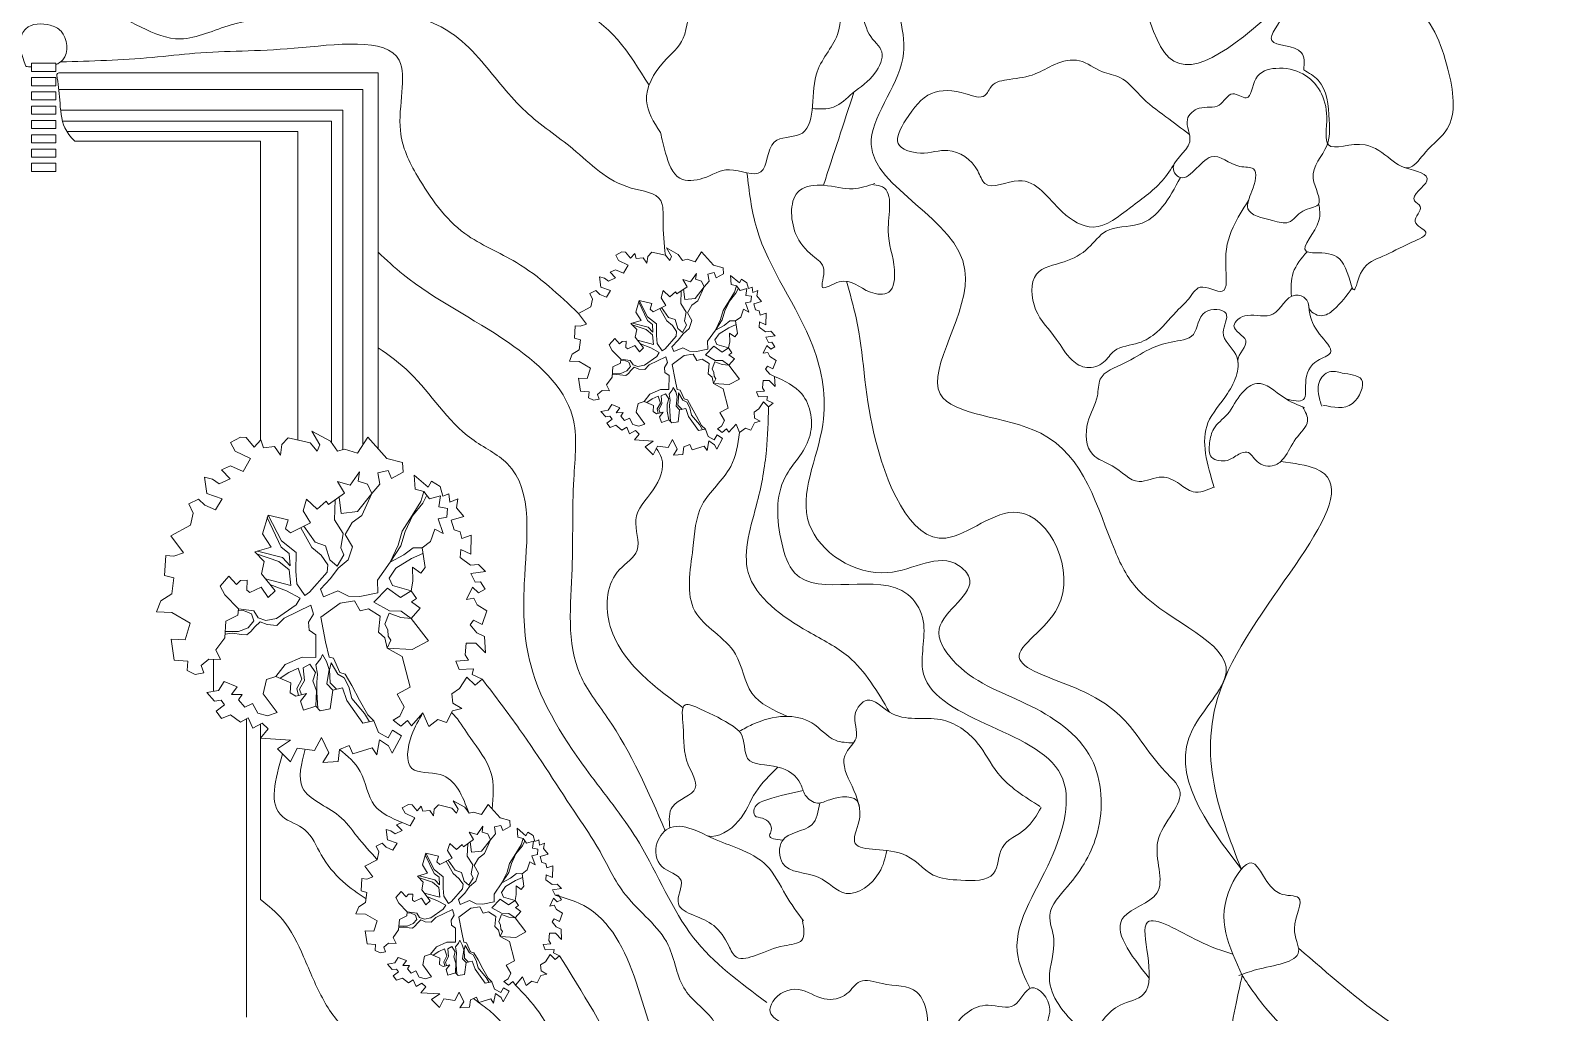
# Model space of a CAD drawing. Header units: millimetres. Extents: x 0 to 105900, y -40 to 70523.
# Drawn here: x 68538 to 105900, y 14013 to 38116 of the extents above; entities that cross this region are included whole.
import ezdxf

# ---------------------------------------------------------------- set-up
doc = ezdxf.new("R2010")
doc.units = ezdxf.units.MM
doc.layers.add('ceco.net 442 Smith House site plan', color=9, linetype='Continuous', lineweight=15)

msp = doc.modelspace()

# ---------------------------------------------------------------- linework, layer by layer
at = {"layer": 'ceco.net 442 Smith House site plan', "ltscale": 30}
for p, q in [((68562, 37310), (69162, 37310)), ((68562, 37110), (68562, 37310)), ((68562, 37110), (69162, 37110)), ((69162, 37110), (69162, 37310)), ((68562, 36960), (69162, 36960)), ((68562, 36760), (68562, 36960)), ((68562, 36760), (69162, 36760)), ((69162, 36760), (69162, 36960)), ((68562, 36609), (69162, 36609)), ((68562, 36409), (68562, 36609)), ((68562, 36409), (69162, 36409)), ((68562, 36258), (69162, 36258)), ((68562, 36058), (68562, 36258)), ((69162, 36409), (69162, 36609)), ((69162, 36058), (69162, 36258)), ((68562, 36058), (69162, 36058)), ((68562, 35907), (69162, 35907)), ((68562, 35707), (68562, 35907)), ((69162, 35707), (69162, 35907)), ((75920, 35889), (69325, 35889)), ((68562, 35707), (69162, 35707)), ((68562, 35557), (69162, 35557)), ((68562, 35357), (68562, 35557)), ((69162, 35357), (69162, 35557)), ((75098, 35639), (69430, 35639)), ((68562, 35357), (69162, 35357)), ((68562, 35206), (69162, 35206)), ((68562, 35006), (68562, 35206)), ((69162, 35006), (69162, 35206)), ((74181, 35396), (69647, 35396)), ((68562, 35006), (69162, 35006)), ((68562, 34855), (69162, 34855)), ((68562, 34655), (68562, 34855)), ((69162, 34655), (69162, 34855)), ((68562, 34655), (69162, 34655))]:
    msp.add_line(p, q, dxfattribs=at)
at = {"layer": 'ceco.net 442 Smith House site plan'}
for p, q in [((77066, 37074), (69235, 37074)), ((77066, 37074), (77066, 27852)), ((76688, 36664), (69231, 36664)), ((76688, 36664), (76688, 27937)), ((76200, 36160), (69278, 36160)), ((75920, 35889), (75920, 28003)), ((76200, 36160), (76200, 27828)), ((75098, 35639), (75098, 28066)), ((74181, 35396), (74181, 28063)), ((83046, 32683), (82897, 32601)), ((82897, 32601), (82964, 32470)), ((83136, 32675), (83046, 32683)), ((83259, 32528), (83136, 32675)), ((83360, 32643), (83259, 32528)), ((83399, 32521), (83360, 32643)), ((83571, 32539), (83399, 32521)), ((83661, 32407), (83571, 32539)), ((83682, 32569), (83661, 32407)), ((83782, 32673), (83682, 32569)), ((84115, 32598), (83782, 32673)), ((84222, 32469), (84115, 32598)), ((84428, 32620), (84142, 32777)), ((84142, 32777), (84265, 32567)), ((84265, 32567), (84222, 32469)), ((84534, 32469), (84428, 32620)), ((85000, 32682), (84842, 32435)), ((85294, 32355), (85000, 32682)), ((82893, 32244), (82757, 32183)), ((82757, 32183), (82892, 32046)), ((83089, 32158), (82893, 32244)), ((82964, 32470), (83203, 32358)), ((83203, 32358), (83089, 32158)), ((84644, 32499), (84534, 32469)), ((84842, 32435), (84644, 32499)), ((84730, 31947), (84873, 32149)), ((84873, 32149), (84854, 32010)), ((85155, 32135), (85311, 32172)), ((85185, 31963), (85155, 32135)), ((85532, 32294), (85294, 32355)), ((85311, 32172), (85362, 32048)), ((85362, 32048), (85541, 32146)), ((85541, 32146), (85532, 32294)), ((82619, 32036), (82498, 32070)), ((82498, 32070), (82531, 31818)), ((82531, 31818), (82767, 31734)), ((82720, 31965), (82619, 32036)), ((82892, 32046), (82720, 31965)), ((84397, 31649), (84645, 31824)), ((84645, 31824), (84537, 32004)), ((84537, 32004), (84730, 31947)), ((84594, 31512), (84560, 31764)), ((85064, 31820), (84840, 31541)), ((84854, 32010), (84998, 31963)), ((84909, 31483), (85064, 31820)), ((84998, 31963), (85064, 31820)), ((85064, 31820), (85185, 31963)), ((85713, 32102), (85928, 31918)), ((85727, 31885), (85713, 32102)), ((85860, 31850), (85727, 31885)), ((85812, 31696), (85860, 31850)), ((85903, 31792), (85844, 31670)), ((85946, 31735), (85860, 31850)), ((85928, 31918), (85977, 32010)), ((86114, 31782), (85946, 31735)), ((85977, 32010), (86110, 31924)), ((86088, 31614), (86114, 31782)), ((86110, 31924), (86148, 31779)), ((86148, 31779), (86242, 31816)), ((86242, 31816), (86259, 31684)), ((82404, 31733), (82256, 31661)), ((82256, 31661), (82323, 31519)), ((82323, 31519), (82283, 31330)), ((82504, 31639), (82404, 31733)), ((82667, 31568), (82504, 31639)), ((82767, 31734), (82667, 31568)), ((83388, 31202), (83470, 31489)), ((83459, 31449), (83675, 30995)), ((83678, 31091), (83470, 31489)), ((83470, 31489), (83781, 31416)), ((83781, 31416), (83740, 31278)), ((84009, 31554), (84059, 31730)), ((84122, 31368), (84009, 31554)), ((84059, 31730), (84226, 31579)), ((84226, 31579), (84362, 31703)), ((84362, 31703), (84397, 31649)), ((84502, 31723), (84489, 31414)), ((84489, 31414), (84623, 31203)), ((84840, 31541), (84594, 31512)), ((84763, 31372), (84909, 31483)), ((85527, 31240), (85679, 31481)), ((85684, 31475), (85572, 31236)), ((85679, 31481), (85812, 31696)), ((85844, 31670), (85684, 31475)), ((86077, 31428), (86209, 31456)), ((86158, 31206), (86077, 31428)), ((86222, 31591), (86088, 31614)), ((86209, 31456), (86222, 31591)), ((86259, 31684), (86382, 31735)), ((86471, 31466), (86279, 31410)), ((86279, 31410), (86322, 31259)), ((86382, 31735), (86359, 31601)), ((86359, 31601), (86471, 31466)), ((82283, 31330), (81980, 31171)), ((81980, 31171), (82177, 30909)), ((83516, 30998), (83388, 31202)), ((83899, 30912), (83678, 31091)), ((83740, 31278), (83814, 31214)), ((83814, 31214), (84122, 31368)), ((83975, 31294), (84145, 30992)), ((84192, 31072), (84018, 31316)), ((84351, 31018), (84192, 31072)), ((84417, 30803), (84351, 31018)), ((84623, 31203), (84586, 30986)), ((84656, 31189), (84763, 31372)), ((84763, 30998), (84656, 31189)), ((85342, 30764), (85468, 31025)), ((85507, 31016), (85342, 30764)), ((85468, 31025), (85527, 31240)), ((85572, 31236), (85507, 31016)), ((85833, 30986), (85960, 31082)), ((85960, 31082), (86029, 31274)), ((86029, 31274), (86158, 31206)), ((86322, 31259), (86416, 31233)), ((86416, 31233), (86440, 31129)), ((86440, 31129), (86587, 31178)), ((86587, 31178), (86577, 30890)), ((81901, 30866), (81885, 30562)), ((82025, 30855), (81901, 30866)), ((82177, 30909), (82025, 30855)), ((83266, 30924), (83516, 30998)), ((83411, 30775), (83266, 30924)), ((83295, 30895), (83638, 30777)), ((83694, 30834), (83307, 30936)), ((83372, 30586), (83411, 30775)), ((83638, 30777), (83796, 30649)), ((83675, 30995), (83796, 30899)), ((83808, 30711), (83694, 30834)), ((83796, 30899), (83808, 30711)), ((83796, 30649), (83820, 30409)), ((83897, 30629), (83899, 30912)), ((84145, 30992), (84287, 30871)), ((84287, 30871), (84387, 30726)), ((84387, 30726), (84377, 30614)), ((84532, 30702), (84417, 30803)), ((84430, 30513), (84546, 30672)), ((84633, 30879), (84532, 30702)), ((84546, 30672), (84700, 30800)), ((84586, 30986), (84633, 30879)), ((84700, 30800), (84763, 30998)), ((85342, 30764), (85147, 30487)), ((85326, 30522), (85430, 30671)), ((85551, 30876), (85342, 30764)), ((85430, 30671), (85670, 30819)), ((85697, 30987), (85551, 30876)), ((85670, 30819), (85846, 30896)), ((85690, 30472), (85687, 30688)), ((85687, 30688), (85814, 30597)), ((85833, 30986), (85697, 30987)), ((85814, 30597), (85879, 30682)), ((85879, 30682), (85833, 30986)), ((86425, 30961), (86414, 30837)), ((86414, 30837), (86573, 30721)), ((86577, 30890), (86425, 30961)), ((86573, 30721), (86699, 30732)), ((86699, 30732), (86802, 30620)), ((81995, 30280), (81826, 30171)), ((81885, 30562), (82029, 30526)), ((82029, 30526), (81995, 30280)), ((82737, 30400), (82870, 30552)), ((82810, 30263), (82737, 30400)), ((82870, 30552), (82988, 30422)), ((82988, 30422), (83051, 30485)), ((83051, 30485), (83153, 30487)), ((83153, 30487), (83145, 30334)), ((83145, 30334), (83193, 30302)), ((83193, 30302), (83364, 30382)), ((83364, 30382), (83475, 30225)), ((83580, 30323), (83372, 30586)), ((83820, 30409), (83431, 30511)), ((83475, 30225), (83580, 30323)), ((83500, 30423), (83756, 30324)), ((83756, 30324), (83961, 30215)), ((83913, 30435), (83897, 30629)), ((84033, 30254), (83913, 30435)), ((84105, 30304), (84033, 30254)), ((84377, 30614), (84105, 30304)), ((84274, 30351), (84430, 30513)), ((84320, 30234), (84274, 30351)), ((84543, 30327), (84320, 30234)), ((84706, 30244), (84543, 30327)), ((85152, 30294), (84876, 30240)), ((85094, 30152), (85300, 30366)), ((85147, 30487), (85152, 30294)), ((85300, 30366), (85503, 30223)), ((85378, 30410), (85326, 30522)), ((85665, 30327), (85378, 30410)), ((85503, 30223), (85665, 30327)), ((85665, 30327), (85690, 30472)), ((85745, 30206), (85665, 30327)), ((86605, 30383), (86514, 30193)), ((86802, 30620), (86578, 30590)), ((86578, 30590), (86646, 30459)), ((86699, 30296), (86605, 30383)), ((86646, 30459), (86726, 30463)), ((86800, 30349), (86699, 30296)), ((86726, 30463), (86800, 30349)), ((81826, 30171), (81760, 30001)), ((81760, 30001), (81997, 29991)), ((81997, 29991), (82277, 29829)), ((83017, 30051), (82810, 30263)), ((82824, 29859), (83008, 29950)), ((83008, 29950), (83017, 30051)), ((83014, 30018), (83094, 30022)), ((83252, 30019), (83017, 30051)), ((83094, 30022), (83219, 29971)), ((83219, 29971), (83255, 29866)), ((83321, 29911), (83252, 30019)), ((83437, 29872), (83321, 29911)), ((83599, 29902), (83437, 29872)), ((83901, 30113), (83599, 29902)), ((83605, 29794), (83718, 29909)), ((83718, 29909), (84127, 30104)), ((83961, 30215), (83901, 30113)), ((84165, 29970), (84092, 29846)), ((84127, 30104), (84165, 29970)), ((84577, 30137), (84280, 29920)), ((84280, 29920), (84353, 29545)), ((84796, 30173), (84577, 30137)), ((84876, 30240), (84706, 30244)), ((84884, 30018), (84796, 30173)), ((85012, 30052), (84884, 30018)), ((85188, 29940), (85012, 30052)), ((85331, 30017), (85094, 30152)), ((85166, 29692), (85188, 29940)), ((85262, 29814), (85328, 29984)), ((85328, 29984), (85509, 29916)), ((85512, 30012), (85331, 30017)), ((85509, 29916), (85666, 29902)), ((85666, 29902), (85512, 30012)), ((85666, 29902), (85805, 30059)), ((85930, 29561), (85666, 29902)), ((85672, 30156), (85745, 30206)), ((85805, 30059), (85672, 30156)), ((86514, 30193), (86624, 30212)), ((86624, 30212), (86677, 30111)), ((86677, 30111), (86827, 30017)), ((86827, 30017), (86751, 29809)), ((82198, 29576), (81983, 29584)), ((81983, 29584), (82033, 29262)), ((82277, 29829), (82198, 29576)), ((82671, 29420), (82806, 29606)), ((82806, 29606), (82824, 29859)), ((82810, 29662), (82926, 29674)), ((83019, 29700), (82813, 29701)), ((82926, 29674), (83066, 29656)), ((83166, 29760), (83019, 29700)), ((83066, 29656), (83145, 29649)), ((83145, 29649), (83206, 29700)), ((83255, 29866), (83166, 29760)), ((83206, 29700), (83269, 29774)), ((83269, 29774), (83350, 29851)), ((83350, 29851), (83459, 29807)), ((83459, 29807), (83605, 29794)), ((84092, 29846), (84103, 29721)), ((84103, 29721), (84204, 29649)), ((84204, 29649), (84201, 29304)), ((84353, 29545), (84406, 29308)), ((85260, 29605), (85166, 29692)), ((85296, 29448), (85260, 29605)), ((85305, 29725), (85262, 29814)), ((85296, 29448), (85353, 29568)), ((85313, 29628), (85305, 29725)), ((85353, 29568), (85313, 29628)), ((85680, 29425), (85930, 29561)), ((86510, 29525), (86494, 29345)), ((86658, 29523), (86510, 29525)), ((86622, 29878), (86570, 29803)), ((86570, 29803), (86672, 29680)), ((86751, 29809), (86622, 29878)), ((86803, 29374), (86658, 29523)), ((86672, 29680), (86791, 29624)), ((86791, 29624), (86803, 29374)), ((82033, 29262), (82242, 29249)), ((82242, 29249), (82229, 29103)), ((82445, 29180), (82561, 29277)), ((82486, 29068), (82445, 29180)), ((82561, 29277), (82742, 29272)), ((82742, 29272), (82671, 29420)), ((83732, 29193), (83591, 29013)), ((83992, 29306), (83732, 29193)), ((84201, 29304), (83992, 29306)), ((84011, 29145), (84112, 29199)), ((84028, 28951), (84011, 29145)), ((84112, 29199), (84197, 29072)), ((84203, 29190), (84279, 29285)), ((84229, 29046), (84203, 29190)), ((84279, 29285), (84308, 29351)), ((84308, 29351), (84366, 29244)), ((84366, 29244), (84406, 29121)), ((84406, 29308), (84472, 29291)), ((84438, 29100), (84437, 29220)), ((84437, 29220), (84541, 29046)), ((84472, 29291), (84571, 29072)), ((85528, 29320), (85296, 29448)), ((85296, 29448), (85680, 29425)), ((85650, 28849), (85528, 29320)), ((86543, 29261), (86349, 29245)), ((86349, 29245), (86400, 29121)), ((86494, 29345), (86543, 29261)), ((82229, 29103), (82353, 29041)), ((82353, 29041), (82486, 29068)), ((82532, 28764), (82711, 28799)), ((82711, 28799), (82796, 28933)), ((82796, 28933), (82999, 28852)), ((82999, 28852), (82909, 28735)), ((83397, 28748), (83445, 28964)), ((83445, 28964), (83591, 29013)), ((83591, 29013), (83820, 28914)), ((83657, 28985), (83790, 29075)), ((83790, 29075), (83932, 29141)), ((83820, 28914), (83812, 28761)), ((83990, 28972), (83914, 28826)), ((83914, 28826), (83936, 28718)), ((83932, 29141), (83990, 28972)), ((83953, 28816), (84028, 28951)), ((83981, 28730), (83953, 28816)), ((84157, 28945), (84154, 28774)), ((84154, 28774), (84201, 28556)), ((84197, 29072), (84157, 28945)), ((84218, 28923), (84229, 29046)), ((84221, 28770), (84218, 28923)), ((84236, 28521), (84221, 28770)), ((84406, 29121), (84374, 28897)), ((84374, 28897), (84462, 28804)), ((84421, 28916), (84438, 29100)), ((84521, 28817), (84421, 28916)), ((84424, 28513), (84462, 28804)), ((84462, 28804), (84612, 28836)), ((84541, 29046), (84638, 28992)), ((84571, 29072), (84654, 29047)), ((84612, 28836), (84680, 28643)), ((84638, 28992), (84710, 28855)), ((84654, 29047), (84757, 28874)), ((84710, 28855), (84756, 28676)), ((84757, 28874), (84873, 28648)), ((85448, 28743), (85650, 28849)), ((86407, 28826), (86287, 28747)), ((86400, 29121), (86622, 29130)), ((86520, 29003), (86407, 28826)), ((86644, 28878), (86520, 29003)), ((86622, 29130), (86602, 29041)), ((86602, 29041), (86755, 28970)), ((86755, 28970), (86644, 28878)), ((82650, 28634), (82532, 28764)), ((82754, 28647), (82650, 28634)), ((82676, 28479), (82804, 28575)), ((82757, 28370), (82676, 28479)), ((82804, 28575), (82754, 28647)), ((82898, 28425), (82757, 28370)), ((83046, 28310), (82898, 28425)), ((82909, 28735), (83074, 28738)), ((83074, 28738), (83020, 28652)), ((83020, 28652), (83112, 28541)), ((83112, 28541), (83231, 28599)), ((83231, 28599), (83314, 28449)), ((83314, 28449), (83463, 28407)), ((83609, 28457), (83397, 28748)), ((83463, 28407), (83609, 28457)), ((83812, 28761), (83898, 28708)), ((83898, 28708), (84060, 28750)), ((84060, 28750), (83971, 28634)), ((83971, 28634), (84015, 28493)), ((84015, 28493), (84201, 28556)), ((84201, 28556), (84269, 28488)), ((84269, 28488), (84424, 28513)), ((84680, 28643), (84926, 28298)), ((84756, 28676), (84950, 28443)), ((84873, 28648), (84999, 28421)), ((84950, 28443), (85024, 28318)), ((84999, 28421), (85094, 28333)), ((85389, 28341), (85491, 28405)), ((85560, 28546), (85448, 28743)), ((85491, 28405), (85560, 28546)), ((85847, 28452), (85670, 28253)), ((85935, 28246), (85847, 28452)), ((86297, 28485), (86207, 28306)), ((86287, 28747), (86302, 28603)), ((86442, 28523), (86297, 28485)), ((86302, 28603), (86442, 28523)), ((73687, 28135), (73448, 28003)), ((73830, 28122), (73687, 28135)), ((74027, 27887), (73830, 28122)), ((74188, 28071), (74027, 27887)), ((74252, 27876), (74188, 28071)), ((74863, 28119), (74703, 27952)), ((75396, 27999), (74863, 28119)), ((75441, 28284), (75637, 27949)), ((75898, 28034), (75441, 28284)), ((76067, 27792), (75898, 28034)), ((76814, 28133), (76560, 27739)), ((77283, 27609), (76814, 28133)), ((83166, 28378), (83046, 28310)), ((83236, 28218), (83166, 28378)), ((83379, 28296), (83236, 28218)), ((83353, 28066), (83473, 28208)), ((83814, 28036), (83353, 28066)), ((83473, 28208), (83379, 28296)), ((83615, 27901), (83814, 28036)), ((84288, 28078), (84185, 27878)), ((84403, 27841), (84288, 28078)), ((84926, 28298), (85094, 28333)), ((85094, 28333), (85162, 28152)), ((85180, 28042), (85136, 27808)), ((85162, 28152), (85313, 28070)), ((85319, 27950), (85180, 28042)), ((85313, 28070), (85381, 28188)), ((85514, 28103), (85372, 27838)), ((85381, 28188), (85514, 28103)), ((85505, 28251), (85389, 28341)), ((85609, 28338), (85505, 28251)), ((85670, 28253), (85609, 28338)), ((86075, 28352), (85935, 28246)), ((86207, 28306), (86075, 28352)), ((73448, 28003), (73556, 27793)), ((73556, 27793), (73938, 27614)), ((74527, 27905), (74252, 27876)), ((74671, 27693), (74527, 27905)), ((74703, 27952), (74671, 27693)), ((75568, 27792), (75396, 27999)), ((75637, 27949), (75568, 27792)), ((76243, 27840), (76067, 27792)), ((76560, 27739), (76243, 27840)), ((83812, 27702), (83615, 27901)), ((83917, 27913), (83812, 27702)), ((84185, 27878), (83917, 27913)), ((84310, 27691), (84403, 27841)), ((84544, 27709), (84310, 27691)), ((84566, 27894), (84544, 27709)), ((84714, 27954), (84566, 27894)), ((84770, 27825), (84714, 27954)), ((85067, 27916), (84770, 27825)), ((85136, 27808), (85067, 27916)), ((85372, 27838), (85319, 27950)), ((73442, 27432), (73224, 27334)), ((73224, 27334), (73440, 27115)), ((73755, 27295), (73442, 27432)), ((73938, 27614), (73755, 27295)), ((76381, 26957), (76610, 27281)), ((76610, 27281), (76580, 27057)), ((77061, 27258), (77311, 27317)), ((77664, 27512), (77283, 27609)), ((77311, 27317), (77393, 27119)), ((77393, 27119), (77679, 27275)), ((77679, 27275), (77664, 27512)), ((72809, 27154), (72863, 26751)), ((73003, 27100), (72809, 27154)), ((73165, 26986), (73003, 27100)), ((73440, 27115), (73165, 26986)), ((76072, 27049), (76381, 26957)), ((76245, 26761), (76072, 27049)), ((76580, 27057), (76809, 26982)), ((76809, 26982), (76915, 26754)), ((76915, 26754), (77108, 26982)), ((77108, 26982), (77061, 27258)), ((77976, 26858), (77954, 27205)), ((77954, 27205), (78298, 26910)), ((78298, 26910), (78375, 27057)), ((78375, 27057), (78589, 26920)), ((78589, 26920), (78650, 26688)), ((72660, 26615), (72423, 26500)), ((72819, 26465), (72660, 26615)), ((72863, 26751), (73241, 26617)), ((73241, 26617), (73080, 26350)), ((75227, 26328), (75307, 26610)), ((75307, 26610), (75575, 26368)), ((75575, 26368), (75793, 26566)), ((75793, 26566), (75848, 26480)), ((75848, 26480), (76245, 26761)), ((76016, 26599), (75995, 26104)), ((76163, 26261), (76109, 26665)), ((76915, 26754), (76558, 26307)), ((76667, 26215), (76915, 26754)), ((77899, 26212), (78112, 26555)), ((78189, 26802), (77976, 26858)), ((78112, 26555), (78189, 26802)), ((78258, 26710), (78163, 26515)), ((78326, 26618), (78189, 26802)), ((78596, 26693), (78326, 26618)), ((78553, 26425), (78596, 26693)), ((78650, 26688), (78800, 26747)), ((78800, 26747), (78827, 26536)), ((78827, 26536), (79024, 26618)), ((79024, 26618), (78987, 26404)), ((72423, 26500), (72530, 26273)), ((72530, 26273), (72466, 25971)), ((73080, 26350), (72819, 26465)), ((74233, 25765), (74366, 26224)), ((74347, 26160), (74692, 25433)), ((74697, 25587), (74366, 26224)), ((74366, 26224), (74862, 26107)), ((75409, 26030), (75227, 26328)), ((76558, 26307), (76163, 26261)), ((76433, 26037), (76667, 26215)), ((77656, 25826), (77899, 26212)), ((77908, 26202), (77728, 25820)), ((78163, 26515), (77908, 26202)), ((78536, 26127), (78748, 26171)), ((78768, 26387), (78553, 26425)), ((78748, 26171), (78768, 26387)), ((79167, 26188), (78859, 26098)), ((78987, 26404), (79167, 26188)), ((72466, 25971), (71980, 25716)), ((74862, 26107), (74797, 25886)), ((74797, 25886), (74915, 25785)), ((74915, 25785), (75409, 26030)), ((75173, 25913), (75444, 25429)), ((75520, 25558), (75242, 25947)), ((75995, 26104), (76210, 25767)), ((76262, 25744), (76433, 26037)), ((77561, 25481), (77656, 25826)), ((77728, 25820), (77623, 25467)), ((78349, 25573), (78459, 25880)), ((78459, 25880), (78666, 25771)), ((78666, 25771), (78536, 26127)), ((78859, 26098), (78928, 25856)), ((78928, 25856), (79078, 25815)), ((79078, 25815), (79118, 25648)), ((71980, 25716), (72296, 25297)), ((74039, 25320), (74439, 25438)), ((74439, 25438), (74233, 25765)), ((74692, 25433), (74887, 25280)), ((75052, 25301), (74697, 25587)), ((75444, 25429), (75672, 25236)), ((75775, 25471), (75520, 25558)), ((75879, 25126), (75775, 25471)), ((76210, 25767), (76151, 25419)), ((76151, 25419), (76226, 25249)), ((76434, 25439), (76262, 25744)), ((76332, 25121), (76434, 25439)), ((77361, 25064), (77561, 25481)), ((77623, 25467), (77361, 25064)), ((77928, 25421), (77694, 25243)), ((78145, 25419), (77928, 25421)), ((78145, 25419), (78349, 25573)), ((78219, 24932), (78145, 25419)), ((79118, 25648), (79351, 25727)), ((79351, 25727), (79337, 25266)), ((71855, 25228), (71829, 24741)), ((72052, 25210), (71855, 25228)), ((72296, 25297), (72052, 25210)), ((74271, 25082), (74039, 25320)), ((74084, 25274), (74634, 25085)), ((74724, 25177), (74105, 25340)), ((74207, 24779), (74271, 25082)), ((74634, 25085), (74887, 24881)), ((74905, 24979), (74724, 25177)), ((74887, 25280), (74905, 24979)), ((75047, 24848), (75052, 25301)), ((75672, 25236), (75832, 25003)), ((76064, 24965), (75879, 25126)), ((76226, 25249), (76064, 24965)), ((76087, 24917), (76332, 25121)), ((77361, 25064), (77048, 24621)), ((77694, 25243), (77361, 25064)), ((77501, 24916), (77885, 25153)), ((77885, 25153), (78167, 25276)), ((79093, 25379), (79076, 25181)), ((79076, 25181), (79330, 24995)), ((79337, 25266), (79093, 25379)), ((71829, 24741), (72059, 24684)), ((72059, 24684), (72005, 24290)), ((73192, 24481), (73404, 24725)), ((73404, 24725), (73594, 24517)), ((74541, 24359), (74207, 24779)), ((74925, 24496), (74302, 24659)), ((74887, 24881), (74925, 24496)), ((75074, 24538), (75047, 24848)), ((75816, 24824), (75381, 24328)), ((75651, 24404), (75901, 24662)), ((75832, 25003), (75816, 24824)), ((75901, 24662), (76087, 24917)), ((77334, 24677), (77501, 24916)), ((77418, 24497), (77334, 24677)), ((77912, 24942), (78116, 24797)), ((77916, 24597), (77912, 24942)), ((78116, 24797), (78219, 24932)), ((79330, 24995), (79532, 25013)), ((79697, 24835), (79338, 24785)), ((79338, 24785), (79446, 24576)), ((79532, 25013), (79697, 24835)), ((72005, 24290), (71735, 24115)), ((73308, 24262), (73192, 24481)), ((73594, 24517), (73694, 24617)), ((73694, 24617), (73857, 24621)), ((73857, 24621), (73844, 24377)), ((73844, 24377), (73921, 24325)), ((73921, 24325), (74196, 24454)), ((74196, 24454), (74372, 24202)), ((74372, 24202), (74541, 24359)), ((74413, 24519), (74822, 24361)), ((74822, 24361), (75151, 24186)), ((75265, 24248), (75074, 24538)), ((75381, 24328), (75265, 24248)), ((75724, 24216), (75651, 24404)), ((76082, 24364), (75724, 24216)), ((76342, 24232), (76082, 24364)), ((77057, 24312), (76614, 24226)), ((76963, 24085), (77294, 24427)), ((77048, 24621), (77057, 24312)), ((77294, 24427), (77617, 24198)), ((77877, 24365), (77418, 24497)), ((77617, 24198), (77877, 24365)), ((77877, 24365), (77916, 24597)), ((78005, 24172), (77877, 24365)), ((79381, 24455), (79236, 24151)), ((79532, 24315), (79381, 24455)), ((79446, 24576), (79574, 24583)), ((79693, 24400), (79532, 24315)), ((79574, 24583), (79693, 24400)), ((71735, 24115), (71629, 23844)), ((73640, 23924), (73308, 24262)), ((73625, 23762), (73640, 23924)), ((74016, 23872), (73640, 23924)), ((75054, 24022), (74571, 23686)), ((74761, 23696), (75416, 24008)), ((75151, 24186), (75054, 24022)), ((75416, 24008), (75478, 23794)), ((76136, 24060), (75661, 23714)), ((76486, 24119), (76136, 24060)), ((76614, 24226), (76342, 24232)), ((76627, 23871), (76486, 24119)), ((76831, 23925), (76627, 23871)), ((77114, 23745), (76831, 23925)), ((77343, 23869), (76963, 24085)), ((77879, 23685), (78101, 23937)), ((77889, 24092), (78005, 24172)), ((78101, 23937), (77889, 24092)), ((79236, 24151), (79411, 24181)), ((79411, 24181), (79496, 24019)), ((79496, 24019), (79736, 23870)), ((71629, 23844), (72009, 23828)), ((72009, 23828), (72457, 23569)), ((72457, 23569), (72329, 23164)), ((73303, 23211), (73331, 23617)), ((73331, 23617), (73625, 23762)), ((73635, 23870), (73763, 23877)), ((73763, 23877), (73964, 23795)), ((74021, 23627), (73879, 23458)), ((73964, 23795), (74021, 23627)), ((74127, 23699), (74016, 23872)), ((74044, 23480), (74173, 23604)), ((74312, 23636), (74127, 23699)), ((74173, 23604), (74348, 23534)), ((74571, 23686), (74312, 23636)), ((74582, 23512), (74761, 23696)), ((75478, 23794), (75360, 23596)), ((75360, 23596), (75378, 23395)), ((75661, 23714), (75778, 23114)), ((77078, 23350), (77114, 23745)), ((77232, 23544), (77338, 23816)), ((77301, 23402), (77232, 23544)), ((77338, 23816), (77627, 23708)), ((77632, 23861), (77343, 23869)), ((77627, 23708), (77879, 23685)), ((77879, 23685), (77632, 23861)), ((78301, 23139), (77879, 23685)), ((79407, 23646), (79324, 23526)), ((79615, 23536), (79407, 23646)), ((79736, 23870), (79615, 23536)), ((71986, 23177), (72066, 22662)), ((72329, 23164), (71986, 23177)), ((73086, 22914), (73303, 23211)), ((73309, 23301), (73495, 23321)), ((73643, 23362), (73314, 23364)), ((73495, 23321), (73719, 23292)), ((73879, 23458), (73643, 23362)), ((73719, 23292), (73845, 23280)), ((73845, 23280), (73943, 23362)), ((73943, 23362), (74044, 23480)), ((74348, 23534), (74582, 23512)), ((75378, 23395), (75540, 23281)), ((75540, 23281), (75535, 22728)), ((77228, 23209), (77078, 23350)), ((77287, 22959), (77228, 23209)), ((77313, 23247), (77301, 23402)), ((77377, 23150), (77313, 23247)), ((79324, 23526), (79488, 23330)), ((79488, 23330), (79679, 23241)), ((79679, 23241), (79697, 22840)), ((73200, 22677), (73086, 22914)), ((75659, 22699), (75705, 22803)), ((75705, 22803), (75798, 22632)), ((75778, 23114), (75862, 22734)), ((77287, 22959), (77377, 23150)), ((77287, 22959), (77900, 22921)), ((77658, 22753), (77287, 22959)), ((77900, 22921), (78301, 23139)), ((79230, 23082), (79204, 22794)), ((79204, 22794), (79282, 22660)), ((79465, 23079), (79230, 23082)), ((79697, 22840), (79465, 23079)), ((72066, 22662), (72400, 22640)), ((72400, 22640), (72379, 22407)), ((72725, 22529), (72911, 22685)), ((72790, 22351), (72725, 22529)), ((72911, 22685), (73200, 22677)), ((73031, 22681), (73031, 21897)), ((74785, 22551), (74559, 22263)), ((75200, 22731), (74785, 22551)), ((74876, 22362), (75104, 22468)), ((75104, 22468), (75197, 22196)), ((75535, 22728), (75200, 22731)), ((75231, 22474), (75393, 22560)), ((75257, 22164), (75231, 22474)), ((75393, 22560), (75528, 22357)), ((75537, 22546), (75659, 22699)), ((75579, 22316), (75537, 22546)), ((75798, 22632), (75862, 22435)), ((75862, 22435), (75811, 22077)), ((75862, 22734), (75968, 22707)), ((75870, 22426), (75913, 22594)), ((75887, 22107), (75870, 22426)), ((75913, 22594), (76078, 22316)), ((75968, 22707), (76127, 22357)), ((77853, 22001), (77658, 22753)), ((79282, 22660), (78971, 22634)), ((78971, 22634), (79053, 22436)), ((79053, 22436), (79408, 22449)), ((79408, 22449), (79377, 22307)), ((72379, 22407), (72578, 22307)), ((72578, 22307), (72790, 22351)), ((73150, 21920), (73287, 22134)), ((73287, 22134), (73611, 22005)), ((74249, 21839), (74325, 22185)), ((74325, 22185), (74559, 22263)), ((74559, 22263), (74925, 22103)), ((74664, 22218), (74876, 22362)), ((74925, 22103), (74912, 21860)), ((75197, 22196), (75076, 21963)), ((75138, 21948), (75257, 22164)), ((75528, 22357), (75465, 22154)), ((75465, 22154), (75552, 21911)), ((75561, 22118), (75579, 22316)), ((75566, 21873), (75561, 22118)), ((75811, 22077), (75952, 21929)), ((76046, 21948), (75887, 22107)), ((76078, 22316), (76233, 22229)), ((76127, 22357), (76260, 22318)), ((76233, 22229), (76349, 22011)), ((76260, 22318), (76424, 22040)), ((79244, 22246), (79065, 21964)), ((79444, 22047), (79244, 22246)), ((79377, 22307), (79620, 22194)), ((79620, 22194), (79444, 22047)), ((72864, 21864), (73150, 21920)), ((73054, 21657), (72864, 21864)), ((73219, 21678), (73054, 21657)), ((73299, 21562), (73219, 21678)), ((73611, 22005), (73467, 21819)), ((73467, 21819), (73731, 21822)), ((73731, 21822), (73645, 21685)), ((73645, 21685), (73793, 21508)), ((74587, 21373), (74249, 21839)), ((74912, 21860), (75050, 21775)), ((75050, 21775), (75310, 21842)), ((75076, 21963), (75111, 21791)), ((75183, 21809), (75138, 21948)), ((75310, 21842), (75166, 21656)), ((75552, 21911), (75535, 21531)), ((75590, 21476), (75566, 21873)), ((75892, 21463), (75952, 21929)), ((75952, 21929), (76192, 21979)), ((76192, 21979), (76300, 21671)), ((76300, 21671), (76694, 21118)), ((76349, 22011), (76423, 21723)), ((76423, 21723), (76734, 21350)), ((76424, 22040), (76609, 21679)), ((76609, 21679), (76812, 21316)), ((77530, 21831), (77853, 22001)), ((77709, 21515), (77530, 21831)), ((79065, 21964), (78872, 21836)), ((78872, 21836), (78896, 21607)), ((73094, 21408), (73299, 21562)), ((73224, 21233), (73094, 21408)), ((73449, 21321), (73224, 21233)), ((73687, 21137), (73449, 21321)), ((73793, 21508), (73982, 21600)), ((73982, 21600), (74115, 21361)), ((74115, 21361), (74353, 21294)), ((74353, 21294), (74587, 21373)), ((75166, 21656), (75236, 21431)), ((75236, 21431), (75535, 21531)), ((75535, 21531), (75643, 21422)), ((75643, 21422), (75892, 21463)), ((76734, 21350), (76851, 21151)), ((76812, 21316), (76963, 21175)), ((77598, 21290), (77709, 21515)), ((78167, 21365), (77885, 21047)), ((78309, 21035), (78167, 21365)), ((78888, 21418), (78744, 21132)), ((79120, 21478), (78888, 21418)), ((78896, 21607), (79120, 21478)), ((73878, 21247), (73687, 21137)), ((73834, 21222), (73834, 13901)), ((73991, 20991), (73878, 21247)), ((74219, 21116), (73991, 20991)), ((74177, 20748), (74370, 20975)), ((74181, 21095), (74181, 16790)), ((74370, 20975), (74219, 21116)), ((76694, 21118), (76963, 21175)), ((76963, 21175), (77072, 20884)), ((77314, 20754), (77422, 20943)), ((77422, 20943), (77636, 20806)), ((77435, 21187), (77598, 21290)), ((77621, 21043), (77435, 21187)), ((77788, 21182), (77621, 21043)), ((77885, 21047), (77788, 21182)), ((78533, 21205), (78309, 21035)), ((78744, 21132), (78533, 21205)), ((74916, 20699), (74177, 20748)), ((74597, 20483), (74916, 20699)), ((75674, 20767), (75509, 20446)), ((75857, 20387), (75674, 20767)), ((76355, 20569), (76119, 20472)), ((76444, 20361), (76355, 20569)), ((77102, 20709), (77031, 20335)), ((77072, 20884), (77314, 20754)), ((77324, 20562), (77102, 20709)), ((77407, 20383), (77324, 20562)), ((77636, 20806), (77407, 20383)), ((74913, 20165), (74597, 20483)), ((75080, 20503), (74913, 20165)), ((75509, 20446), (75080, 20503)), ((75709, 20147), (75857, 20387)), ((76083, 20176), (75709, 20147)), ((76119, 20472), (76083, 20176)), ((76920, 20508), (76444, 20361)), ((77031, 20335), (76920, 20508)), ((77809, 19118), (77660, 19035)), ((77899, 19110), (77809, 19118)), ((78022, 18963), (77899, 19110)), ((78123, 19078), (78022, 18963)), ((78163, 18956), (78123, 19078)), ((78545, 19108), (78445, 19004)), ((78878, 19033), (78545, 19108)), ((78905, 19211), (79028, 19002)), ((79192, 19055), (78905, 19211)), ((79297, 18904), (79192, 19055)), ((79764, 19117), (79605, 18870)), ((80057, 18790), (79764, 19117)), ((77660, 19035), (77727, 18904)), ((77727, 18904), (77966, 18792)), ((77966, 18792), (77852, 18593)), ((78334, 18974), (78163, 18956)), ((78424, 18841), (78334, 18974)), ((78445, 19004), (78424, 18841)), ((78985, 18904), (78878, 19033)), ((79028, 19002), (78985, 18904)), ((79407, 18933), (79297, 18904)), ((79605, 18870), (79407, 18933)), ((80295, 18728), (80057, 18790)), ((80304, 18580), (80295, 18728)), ((77261, 18505), (77294, 18253)), ((77382, 18471), (77261, 18505)), ((77483, 18400), (77382, 18471)), ((77655, 18481), (77483, 18400)), ((77656, 18679), (77520, 18618)), ((77520, 18618), (77655, 18481)), ((77852, 18593), (77656, 18679)), ((79300, 18439), (79493, 18382)), ((79408, 18259), (79300, 18439)), ((79493, 18382), (79636, 18584)), ((79636, 18584), (79618, 18444)), ((79618, 18444), (79761, 18397)), ((79761, 18397), (79827, 18255)), ((79827, 18255), (79948, 18397)), ((79918, 18570), (80074, 18607)), ((79948, 18397), (79918, 18570)), ((80074, 18607), (80125, 18483)), ((80125, 18483), (80304, 18580)), ((80490, 18320), (80476, 18536)), ((80476, 18536), (80691, 18353)), ((80623, 18285), (80490, 18320)), ((80691, 18353), (80740, 18444)), ((80740, 18444), (80873, 18359)), ((80873, 18359), (80911, 18214)), ((77168, 18168), (77019, 18096)), ((77019, 18096), (77086, 17954)), ((77086, 17954), (77046, 17765)), ((77267, 18074), (77168, 18168)), ((77430, 18002), (77267, 18074)), ((77294, 18253), (77530, 18169)), ((77530, 18169), (77430, 18002)), ((78772, 17988), (78822, 18165)), ((78885, 17802), (78772, 17988)), ((78822, 18165), (78989, 18014)), ((78989, 18014), (79125, 18138)), ((79125, 18138), (79160, 18084)), ((79160, 18084), (79408, 18259)), ((79265, 18158), (79252, 17848)), ((79357, 17947), (79323, 18199)), ((79603, 17975), (79357, 17947)), ((79827, 18255), (79603, 17975)), ((79672, 17918), (79827, 18255)), ((80442, 17916), (80575, 18131)), ((80607, 18105), (80447, 17910)), ((80575, 18131), (80623, 18285)), ((80666, 18227), (80607, 18105)), ((80709, 18170), (80623, 18285)), ((80877, 18217), (80709, 18170)), ((80851, 18049), (80877, 18217)), ((80985, 18026), (80851, 18049)), ((80911, 18214), (81005, 18250)), ((80972, 17891), (80985, 18026)), ((81005, 18250), (81022, 18119)), ((81022, 18119), (81145, 18170)), ((81145, 18170), (81122, 18036)), ((81122, 18036), (81234, 17901)), ((77046, 17765), (76743, 17606)), ((76743, 17606), (76940, 17344)), ((78151, 17637), (78233, 17924)), ((78279, 17432), (78151, 17637)), ((78222, 17883), (78438, 17429)), ((78441, 17525), (78233, 17924)), ((78233, 17924), (78544, 17850)), ((78544, 17850), (78503, 17712)), ((78503, 17712), (78577, 17649)), ((78577, 17649), (78885, 17802)), ((78738, 17729), (78908, 17426)), ((78955, 17507), (78781, 17751)), ((79252, 17848), (79386, 17638)), ((79386, 17638), (79349, 17420)), ((79419, 17624), (79526, 17806)), ((79526, 17433), (79419, 17624)), ((79526, 17806), (79672, 17918)), ((80231, 17459), (80290, 17675)), ((80335, 17671), (80270, 17450)), ((80290, 17675), (80442, 17916)), ((80447, 17910), (80335, 17671)), ((80723, 17517), (80792, 17709)), ((80792, 17709), (80922, 17641)), ((80840, 17863), (80972, 17891)), ((80922, 17641), (80840, 17863)), ((81234, 17901), (81042, 17845)), ((81042, 17845), (81085, 17694)), ((81085, 17694), (81179, 17668)), ((81179, 17668), (81204, 17564)), ((81204, 17564), (81350, 17613)), ((81350, 17613), (81341, 17325)), ((76664, 17301), (76648, 16997)), ((76788, 17290), (76664, 17301)), ((76940, 17344), (76788, 17290)), ((78029, 17359), (78279, 17432)), ((78174, 17210), (78029, 17359)), ((78058, 17330), (78401, 17212)), ((78457, 17269), (78070, 17371)), ((78135, 17021), (78174, 17210)), ((78401, 17212), (78559, 17084)), ((78438, 17429), (78560, 17333)), ((78663, 17347), (78441, 17525)), ((78571, 17145), (78457, 17269)), ((78560, 17333), (78571, 17145)), ((78660, 17064), (78663, 17347)), ((78908, 17426), (79050, 17306)), ((79114, 17453), (78955, 17507)), ((79050, 17306), (79150, 17161)), ((79180, 17238), (79114, 17453)), ((79295, 17136), (79180, 17238)), ((79396, 17314), (79295, 17136)), ((79309, 17107), (79463, 17234)), ((79349, 17420), (79396, 17314)), ((79463, 17234), (79526, 17433)), ((80105, 17199), (79910, 16922)), ((80105, 17199), (80231, 17459)), ((80270, 17450), (80105, 17199)), ((80314, 17310), (80105, 17199)), ((80193, 17106), (80433, 17254)), ((80460, 17422), (80314, 17310)), ((80433, 17254), (80609, 17331)), ((80596, 17421), (80460, 17422)), ((80596, 17421), (80723, 17517)), ((80642, 17116), (80596, 17421)), ((81188, 17395), (81177, 17272)), ((81177, 17272), (81336, 17155)), ((81341, 17325), (81188, 17395)), ((76648, 16997), (76792, 16961)), ((76792, 16961), (76758, 16715)), ((77500, 16834), (77633, 16987)), ((77573, 16698), (77500, 16834)), ((77633, 16987), (77751, 16857)), ((77751, 16857), (77814, 16919)), ((77814, 16919), (77916, 16921)), ((77916, 16921), (77908, 16769)), ((77956, 16737), (78127, 16817)), ((78127, 16817), (78238, 16660)), ((78343, 16758), (78135, 17021)), ((78583, 16844), (78194, 16946)), ((78263, 16858), (78519, 16759)), ((78559, 17084), (78583, 16844)), ((78676, 16870), (78660, 17064)), ((78796, 16689), (78676, 16870)), ((79140, 17049), (78868, 16739)), ((79037, 16786), (79193, 16947)), ((79150, 17161), (79140, 17049)), ((79193, 16947), (79309, 17107)), ((79910, 16922), (79915, 16729)), ((80089, 16957), (80193, 17106)), ((80141, 16844), (80089, 16957)), ((80428, 16762), (80141, 16844)), ((80428, 16762), (80453, 16907)), ((80450, 17122), (80577, 17031)), ((80453, 16907), (80450, 17122)), ((80577, 17031), (80642, 17116)), ((81368, 16818), (81277, 16628)), ((81336, 17155), (81462, 17166)), ((81565, 17055), (81342, 17024)), ((81342, 17024), (81409, 16894)), ((81462, 16730), (81368, 16818)), ((81409, 16894), (81489, 16898)), ((81462, 17166), (81565, 17055)), ((81489, 16898), (81563, 16783)), ((76590, 16605), (76523, 16436)), ((76758, 16715), (76590, 16605)), ((77780, 16486), (77573, 16698)), ((77771, 16385), (77780, 16486)), ((77777, 16453), (77857, 16457)), ((78015, 16454), (77780, 16486)), ((77857, 16457), (77982, 16406)), ((77908, 16769), (77956, 16737)), ((78085, 16345), (78015, 16454)), ((78238, 16660), (78343, 16758)), ((78664, 16548), (78362, 16337)), ((78481, 16343), (78890, 16539)), ((78519, 16759), (78724, 16650)), ((78724, 16650), (78664, 16548)), ((78868, 16739), (78796, 16689)), ((78890, 16539), (78928, 16405)), ((79083, 16668), (79037, 16786)), ((79340, 16571), (79043, 16355)), ((79306, 16761), (79083, 16668)), ((79469, 16679), (79306, 16761)), ((79559, 16608), (79340, 16571)), ((79639, 16675), (79469, 16679)), ((79647, 16453), (79559, 16608)), ((79915, 16729), (79639, 16675)), ((79775, 16487), (79647, 16453)), ((79951, 16374), (79775, 16487)), ((79857, 16587), (80064, 16800)), ((80094, 16452), (79857, 16587)), ((80064, 16800), (80266, 16657)), ((80275, 16447), (80094, 16452)), ((80266, 16657), (80428, 16762)), ((80430, 16337), (80275, 16447)), ((80508, 16641), (80428, 16762)), ((80430, 16337), (80568, 16494)), ((80435, 16591), (80508, 16641)), ((80568, 16494), (80435, 16591)), ((81277, 16628), (81387, 16647)), ((81387, 16647), (81440, 16545)), ((81440, 16545), (81590, 16452)), ((81563, 16783), (81462, 16730)), ((81590, 16452), (81514, 16244)), ((76523, 16436), (76760, 16426)), ((76760, 16426), (77040, 16264)), ((77040, 16264), (76961, 16011)), ((77570, 16041), (77587, 16294)), ((77573, 16097), (77689, 16109)), ((77782, 16135), (77576, 16136)), ((77587, 16294), (77771, 16385)), ((77689, 16109), (77829, 16091)), ((77929, 16195), (77782, 16135)), ((77829, 16091), (77908, 16084)), ((77908, 16084), (77969, 16135)), ((78018, 16300), (77929, 16195)), ((77969, 16135), (78033, 16208)), ((77982, 16406), (78018, 16300)), ((78033, 16208), (78113, 16286)), ((78200, 16306), (78085, 16345)), ((78113, 16286), (78222, 16242)), ((78362, 16337), (78200, 16306)), ((78222, 16242), (78369, 16229)), ((78369, 16229), (78481, 16343)), ((78928, 16405), (78855, 16281)), ((78855, 16281), (78866, 16155)), ((78866, 16155), (78967, 16084)), ((78967, 16084), (78964, 15739)), ((79043, 16355), (79116, 15980)), ((79929, 16127), (79951, 16374)), ((80023, 16039), (79929, 16127)), ((80025, 16249), (80091, 16418)), ((80068, 16160), (80025, 16249)), ((80076, 16063), (80068, 16160)), ((80091, 16418), (80272, 16351)), ((80272, 16351), (80430, 16337)), ((80693, 15995), (80430, 16337)), ((81385, 16312), (81333, 16238)), ((81333, 16238), (81435, 16115)), ((81514, 16244), (81385, 16312)), ((81435, 16115), (81554, 16059)), ((76746, 16019), (76796, 15697)), ((76961, 16011), (76746, 16019)), ((76796, 15697), (77005, 15684)), ((77208, 15615), (77324, 15712)), ((77324, 15712), (77505, 15706)), ((77434, 15855), (77570, 16041)), ((77505, 15706), (77434, 15855)), ((78755, 15741), (78495, 15628)), ((78964, 15739), (78755, 15741)), ((78966, 15625), (79042, 15720)), ((79042, 15720), (79071, 15786)), ((79071, 15786), (79129, 15678)), ((79116, 15980), (79169, 15743)), ((79169, 15743), (79235, 15725)), ((79235, 15725), (79334, 15507)), ((80060, 15883), (80023, 16039)), ((80060, 15883), (80116, 16002)), ((80060, 15883), (80443, 15859)), ((80292, 15754), (80060, 15883)), ((80116, 16002), (80076, 16063)), ((80413, 15284), (80292, 15754)), ((80443, 15859), (80693, 15995)), ((81306, 15696), (81112, 15680)), ((81273, 15960), (81257, 15780)), ((81257, 15780), (81306, 15696)), ((81421, 15958), (81273, 15960)), ((81566, 15809), (81421, 15958)), ((81554, 16059), (81566, 15809)), ((77005, 15684), (76992, 15538)), ((76992, 15538), (77116, 15475)), ((77116, 15475), (77249, 15503)), ((77249, 15503), (77208, 15615)), ((77474, 15233), (77560, 15367)), ((77560, 15367), (77762, 15287)), ((78160, 15183), (78208, 15399)), ((78208, 15399), (78355, 15448)), ((78495, 15628), (78355, 15448)), ((78355, 15448), (78583, 15348)), ((78420, 15420), (78553, 15510)), ((78553, 15510), (78695, 15576)), ((78583, 15348), (78575, 15196)), ((78753, 15406), (78677, 15260)), ((78695, 15576), (78753, 15406)), ((78716, 15251), (78791, 15386)), ((78774, 15580), (78875, 15633)), ((78791, 15386), (78774, 15580)), ((78875, 15633), (78960, 15507)), ((78960, 15507), (78921, 15380)), ((78921, 15380), (78975, 15228)), ((78992, 15481), (78966, 15625)), ((78981, 15357), (78992, 15481)), ((78984, 15204), (78981, 15357)), ((79129, 15678), (79169, 15556)), ((79169, 15556), (79137, 15332)), ((79137, 15332), (79225, 15239)), ((79174, 15550), (79200, 15655)), ((79184, 15350), (79174, 15550)), ((79284, 15251), (79184, 15350)), ((79200, 15655), (79304, 15481)), ((79304, 15481), (79401, 15427)), ((79334, 15507), (79417, 15482)), ((79401, 15427), (79473, 15290)), ((79417, 15482), (79520, 15309)), ((81112, 15680), (81163, 15556)), ((81163, 15556), (81385, 15564)), ((81283, 15438), (81170, 15261)), ((81407, 15313), (81283, 15438)), ((81385, 15564), (81365, 15476)), ((81365, 15476), (81518, 15405)), ((81518, 15405), (81407, 15313)), ((77295, 15199), (77474, 15233)), ((77414, 15069), (77295, 15199)), ((77517, 15082), (77414, 15069)), ((77439, 14914), (77567, 15010)), ((77567, 15010), (77517, 15082)), ((77762, 15287), (77672, 15170)), ((77672, 15170), (77837, 15172)), ((77837, 15172), (77783, 15086)), ((77783, 15086), (77875, 14976)), ((77875, 14976), (77994, 15033)), ((77994, 15033), (78077, 14884)), ((78372, 14891), (78160, 15183)), ((78575, 15196), (78661, 15143)), ((78661, 15143), (78824, 15185)), ((78677, 15260), (78699, 15153)), ((78744, 15164), (78716, 15251)), ((78824, 15185), (78734, 15068)), ((78734, 15068), (78778, 14928)), ((78778, 14928), (78964, 14991)), ((78975, 15228), (78964, 14991)), ((78964, 14991), (79032, 14922)), ((78999, 14956), (78984, 15204)), ((79032, 14922), (79187, 14948)), ((79187, 14948), (79225, 15239)), ((79225, 15239), (79375, 15271)), ((79375, 15271), (79443, 15078)), ((79443, 15078), (79689, 14732)), ((79473, 15290), (79519, 15110)), ((79519, 15110), (79714, 14877)), ((79520, 15309), (79636, 15083)), ((79636, 15083), (79762, 14856)), ((80211, 15178), (80413, 15284)), ((80323, 14981), (80211, 15178)), ((80254, 14840), (80323, 14981)), ((81170, 15261), (81050, 15181)), ((81050, 15181), (81065, 15038)), ((81205, 14957), (81060, 14920)), ((81065, 15038), (81205, 14957)), ((77520, 14804), (77439, 14914)), ((77661, 14859), (77520, 14804)), ((77809, 14744), (77661, 14859)), ((77929, 14813), (77809, 14744)), ((77999, 14653), (77929, 14813)), ((78142, 14731), (77999, 14653)), ((78077, 14884), (78226, 14842)), ((78116, 14501), (78236, 14643)), ((78236, 14643), (78142, 14731)), ((78226, 14842), (78372, 14891)), ((79689, 14732), (79857, 14768)), ((79714, 14877), (79787, 14753)), ((79762, 14856), (79857, 14768)), ((79857, 14768), (79925, 14586)), ((79925, 14586), (80076, 14505)), ((80076, 14505), (80144, 14623)), ((80144, 14623), (80278, 14537)), ((80152, 14775), (80254, 14840)), ((80268, 14686), (80152, 14775)), ((80373, 14772), (80268, 14686)), ((80433, 14688), (80373, 14772)), ((80610, 14887), (80433, 14688)), ((80698, 14681), (80610, 14887)), ((80838, 14787), (80698, 14681)), ((80970, 14741), (80838, 14787)), ((81060, 14920), (80970, 14741)), ((78577, 14471), (78116, 14501)), ((78378, 14336), (78577, 14471)), ((78575, 14136), (78378, 14336)), ((78680, 14348), (78575, 14136)), ((78948, 14312), (78680, 14348)), ((79051, 14513), (78948, 14312)), ((79166, 14276), (79051, 14513)), ((79073, 14125), (79166, 14276)), ((79329, 14329), (79307, 14144)), ((79477, 14389), (79329, 14329)), ((79533, 14259), (79477, 14389)), ((79830, 14351), (79533, 14259)), ((79900, 14243), (79830, 14351)), ((79944, 14477), (79900, 14243)), ((80082, 14385), (79944, 14477)), ((80135, 14273), (80082, 14385)), ((80278, 14537), (80135, 14273)), ((79307, 14144), (79073, 14125))]:
    msp.add_line(p, q, dxfattribs=at)
msp.add_arc((69235, 37024), 50, 90, 187.9172, dxfattribs=at)
at = {"layer": 'ceco.net 442 Smith House site plan', "ltscale": 30}
msp.add_arc((69647, 35446), 50, 224.178, 270, dxfattribs=at)
at = {"layer": 'ceco.net 442 Smith House site plan'}
for points in [[(98242, 17529), (97042, 20959), (97869, 22361), (95775, 24322), (95143, 25341), (93319, 28231), (90854, 29194), (91462, 32236), (89159, 35318), (89936, 37431), (89666, 39391), (89499, 44489), (87039, 44532), (85022, 45718)], [(83713, 36774), (81964, 38575), (79593, 38780), (78522, 39596), (74069, 38807), (72462, 38475), (71034, 39241), (68153, 39190), (64859, 39833), (63570, 39403)], [(99771, 37146), (99713, 37577), (98989, 37870), (99282, 38536), (99185, 39631), (99458, 40179), (100201, 40140), (100827, 40140), (101179, 40355), (101864, 39788), (102079, 39162), (102431, 38810), (103310, 37166), (103291, 35698), (102763, 35131), (102391, 34759), (101277, 35307), (100377, 35307), (100338, 35992), (99752, 37049), (99087, 37186), (98598, 36931), (98363, 36462), (98031, 36559), (97699, 36285), (97210, 36207), (96917, 35933), (96975, 35385), (96584, 34661), (96701, 34524), (97503, 35014), (98207, 34779), (98539, 34720), (98500, 34172), (98403, 33742), (99009, 33448), (99400, 33409), (99752, 33683), (100123, 33840), (100006, 34485), (100338, 35288), (100397, 35914), (100125, 36897), (99771, 37146)], [(83992, 35615), (83650, 36389), (84073, 37348), (84552, 37926), (84805, 38730), (85764, 38970), (86458, 39324), (86811, 39790), (87910, 39663), (88333, 39028), (88333, 38013), (87811, 37025), (87403, 35559), (86782, 35375), (86458, 34642), (85683, 34698), (85035, 34487), (84471, 34487), (84119, 35107), (83992, 35615)], [(99323, 38841), (96464, 37456), (95092, 40116), (92262, 38571), (91645, 39026)], [(64137, 38851), (65529, 39226), (67777, 38663), (70276, 38631), (72218, 37908), (73465, 38256), (75906, 38414), (77496, 38527), (78939, 37997), (79608, 37353), (80690, 36123), (81845, 35207), (83277, 34248), (83998, 33943), (84055, 33458), (84115, 32598)], [(87714, 36198), (88239, 36234), (88704, 36573), (89253, 37067), (89422, 37588), (89112, 38026), (88845, 38547), (88414, 38447)], [(81980, 31171), (80457, 32421), (79196, 33132), (78032, 34541), (77612, 35657), (77583, 37383), (75010, 37679), (72571, 37556), (71525, 37453), (69282, 37346)], [(96967, 35566), (96389, 35998), (95758, 36519), (95263, 36963), (94833, 37101), (94269, 37374), (93663, 37280), (93185, 37049), (92550, 36913), (92115, 36750), (91953, 36520), (91484, 36562), (90639, 36571), (90013, 35921), (89825, 35341), (90369, 35106), (91045, 35171), (91775, 34667), (91950, 34361), (92778, 34427), (93847, 33663), (94610, 33292), (95526, 33772), (96338, 34472), (96649, 34925)], [(87990, 34317), (88738, 36601)], [(102238, 34753), (102795, 34429), (102493, 33934), (102631, 33796), (102507, 33425), (102768, 33164), (102425, 32917), (101711, 32573), (101202, 32216), (101010, 31749), (100749, 32381), (100214, 32656), (99829, 32697), (100145, 33453), (100138, 33861)], [(101907, 0), (101344, 935), (100273, 2019), (99229, 3634), (98162, 4845), (97697, 6150), (97798, 6768), (97934, 7336), (98467, 8268), (99728, 8988), (97840, 9885), (95630, 11427), (95145, 12307), (94754, 12484), (94717, 13032), (94273, 13637), (93534, 14858), (93641, 15811), (93546, 16406), (93978, 17107), (94713, 18442), (94563, 20243), (92959, 21593), (91161, 22665), (90828, 23428), (91566, 24691), (91306, 24987), (89567, 24809), (87642, 26000), (87975, 28449), (87731, 30365), (86353, 33254), (86114, 34625)], [(96746, 34505), (95719, 33358), (94923, 33189), (94488, 32778), (93896, 32440), (93220, 32138), (93196, 31268), (93703, 30543), (94090, 30024), (94452, 29843), (94862, 29975), (95128, 30253), (95722, 30447), (96169, 30713), (96712, 31281), (96942, 31522), (97231, 31812), (97775, 31716), (97859, 32356), (98040, 33286), (98417, 33941)], [(89253, 34359), (88718, 34232), (87999, 34316), (87407, 34189), (87308, 33132), (87731, 32582), (87999, 32257), (87971, 31806), (88380, 31947), (89141, 31693), (89592, 31693), (89733, 32243), (89577, 33202), (89437, 34274), (89225, 34330)], [(84110, 18476), (82689, 21255), (82023, 22301), (81825, 24910), (81866, 27103), (81835, 28640), (80268, 30454), (77681, 32129), (77066, 32672)], [(99854, 32684), (99514, 32172), (99469, 31589)], [(95983, 14855), (95361, 16364), (96166, 16942), (96195, 18221), (96725, 19482), (96375, 19928), (95389, 21174), (94081, 22017), (92793, 22728), (93740, 23961), (92761, 26289), (90994, 25659), (89227, 28227), (88792, 31060), (88553, 31963)], [(100964, 31799), (100505, 31261), (100201, 31115), (99898, 31322), (99891, 31368)], [(99333, 29076), (99768, 29062), (99820, 29462), (100116, 30018), (100427, 30203), (100161, 30663), (99909, 31241), (99827, 31523), (99568, 31619), (99013, 31152), (98391, 31123), (98158, 31026), (98061, 30870), (98350, 30507), (98156, 30007), (98161, 29960)], [(97576, 26896), (97422, 28486), (97901, 29203), (98106, 30161), (97798, 30708), (97867, 31169), (97354, 31203), (97064, 30656), (96521, 30468), (95981, 30288), (95370, 29952), (94782, 29556), (94710, 29148), (94476, 28499), (94596, 27706), (95075, 27430), (95735, 27046), (96292, 27154), (96723, 26986), (97059, 26794), (97575, 26914)], [(93058, 14606), (92763, 15369), (93567, 17775), (93814, 19850), (90421, 22437), (90421, 23705), (90059, 24274), (87287, 24798), (86966, 25538), (87052, 27153), (87643, 28118), (87460, 29195), (86791, 29624)], [(100243, 28922), (100966, 28964), (101186, 29551), (100714, 29709), (100400, 29740), (100149, 29478), (100170, 29038), (100212, 28891)], [(99788, 28862), (99289, 29104), (98624, 29452), (98261, 29225), (97898, 28696), (97563, 28339), (97464, 27994), (97511, 27643), (97689, 27559), (97898, 27564), (98181, 27716), (98380, 27768), (98626, 27538), (99055, 27443), (99287, 27622), (99581, 28098), (99868, 28538), (99753, 28869)], [(89612, 21383), (88602, 22748), (87615, 23363), (86144, 24816), (86368, 26549), (86591, 27816), (86644, 28878)], [(87112, 21281), (86234, 21852), (85831, 22812), (84838, 23865), (84787, 25402), (85014, 26475), (85715, 27414), (85935, 28246)], [(84546, 21493), (83564, 22281), (82735, 23588), (82989, 24886), (83422, 25357), (83386, 26105), (83814, 26842), (84017, 27626), (83891, 27862)], [(98242, 17529), (97833, 22207), (100064, 27362), (99208, 27537)], [(79620, 22194), (80538, 20962), (81965, 18818), (82469, 18034), (83140, 16895), (84183, 15666), (84603, 14560), (85300, 13796), (85650, 12281), (85971, 11680), (87018, 10534), (87728, 10210)], [(93310, 19067), (92271, 19888), (91761, 20636), (90867, 21202), (89610, 21384), (89063, 21676), (88771, 21347), (88789, 20745), (88552, 20399), (88880, 18812), (88753, 18210), (89901, 17918), (90685, 17389), (91360, 17261), (92162, 17425), (92381, 18064), (92946, 18520), (93329, 19049)], [(79297, 18904), (78588, 19853), (77894, 20005), (77887, 20815), (78167, 21365)], [(79866, 19002), (79834, 19905), (79321, 20764), (78960, 21280), (78869, 21380)], [(84220, 18543), (84289, 19066), (84846, 19523), (84675, 20095), (84546, 21052), (84603, 21567), (84960, 21466), (85774, 21038), (85960, 20866), (86131, 20252), (86873, 20038), (87430, 19623), (87545, 19352), (87844, 19152), (88144, 19237), (88853, 19147), (88873, 19052)], [(88729, 20632), (88287, 20695), (87702, 21124), (87045, 21281), (86245, 21081), (85923, 20915)], [(75277, 20477), (75214, 19526), (76105, 18843), (76550, 18337), (77046, 17765)], [(77656, 18679), (76981, 19093), (76627, 19932), (76119, 20472)], [(87491, 19462), (86605, 19236), (86294, 19014), (86309, 18846), (86497, 18782), (86710, 18480), (86670, 18366), (86994, 18247)], [(87898, 19154), (87704, 18622), (86976, 18222), (86990, 17679), (87861, 17336), (88547, 16936), (89360, 17450), (89544, 17988)], [(87498, 16262), (87066, 16898), (86595, 17624), (85921, 18031), (85285, 18285), (84840, 18489), (84242, 18553), (83912, 18184), (84026, 17598), (84497, 17254), (84433, 16682), (84802, 16402), (85298, 16147), (85667, 15651), (85858, 15371), (86341, 15422), (87028, 15651), (87460, 15791), (87473, 16274)], [(98262, 14920), (97864, 15969), (97990, 17123), (98493, 17690), (99185, 16935), (99647, 16830), (99542, 16074), (99647, 15508), (98619, 15067), (98179, 14920)], [(87553, 9169), (84191, 12456), (81987, 16700), (81409, 16894)], [(74181, 16790), (74720, 16293), (75238, 15384), (75735, 14306), (76432, 13503), (76939, 13281), (77594, 12974), (78528, 12327), (79479, 11471), (79764, 10742), (80328, 10128), (80761, 9557), (81342, 9229), (82124, 8743), (82452, 8352), (82880, 7829), (83165, 6095), (83683, 4510), (84226, 3347), (84696, 2694), (85253, 2291)], [(94568, 13370), (95269, 14194), (95845, 14463), (95941, 16231), (97190, 15770), (98033, 15443)], [(92611, 0), (91295, 833), (89855, 2969), (88602, 4182), (89783, 5643), (89907, 6815), (89224, 7737), (87871, 8519), (86178, 8488), (83144, 12521), (81518, 15405)], [(105900, 11616), (101907, 13761), (99644, 15594)], [(87367, 12286), (88810, 11989), (90009, 11590), (90524, 11873), (90537, 13021), (90524, 14001), (90279, 14517), (89429, 14723), (88888, 14775), (88566, 14478), (88012, 14349), (87380, 14581), (86749, 14285), (86684, 14027), (87006, 13717), (87277, 12828), (87419, 12234)], [(91240, 12049), (91158, 13577), (92035, 14194), (92669, 14194), (93091, 14617), (93546, 14097), (93497, 13593), (93740, 13349), (93611, 12651), (93724, 12374), (93286, 11887), (92734, 11936), (92279, 11562), (91759, 11302), (91158, 11497), (91288, 12066)], [(98262, 14920), (98112, 14232), (97939, 13329)], [(105900, 2990), (101618, 7625), (101033, 11675), (98888, 14066), (98262, 14920)]]:
    msp.add_spline(points, degree=3, dxfattribs=at)
for points, knots in [([(69162, 37277), (69225, 37304), (69495, 37468), (69437, 38076), (68939, 38299), (68511, 38295), (68196, 37853), (68321, 37519), (68426, 37238)], [208.004317, 208.004317, 208.004317, 208.004317, 265.116791, 465.094928, 549.701536, 719.602305, 762.199215, 988.566755, 988.566755, 988.566755, 988.566755]), ([(77066, 30330), (77341, 30142), (78201, 29500), (78935, 28218), (80964, 27264), (80577, 24784), (80684, 22163), (82054, 20066), (83684, 18066), (84559, 15766), (85947, 14745), (86604, 14261)], [126.92587, 126.92587, 126.92587, 126.92587, 406.522591, 1033.078191, 1331.927363, 2171.715204, 2732.776335, 3604.41802, 4178.38772, 4931.128112, 5607.224415, 5607.224415, 5607.224415, 5607.224415]), ([(76770, 16803), (76572, 16936), (76146, 17235), (75653, 17825), (75376, 18552), (74294, 18863), (74544, 19740), (74720, 20359)], [254.254439, 254.254439, 254.254439, 254.254439, 262.183155, 271.515445, 279.600261, 286.68201, 303.721384, 303.721384, 303.721384, 303.721384]), ([(86873, 20038), (86674, 19843), (86272, 19450), (86007, 18676), (85408, 18286), (85148, 18350)], [0, 0, 0, 0, 230.824858, 465.398245, 700.720859, 700.720859, 700.720859, 700.720859]), ([(80433, 14688), (80638, 14476), (81446, 13641), (81804, 11770), (83290, 10410), (84619, 8656), (86337, 7689), (87957, 6720), (87927, 5233), (85510, 5832), (86471, 3824), (87318, 2608), (89387, 2466), (90183, 796), (90937, 164), (91145, 0)], [0, 0, 0, 0, 9.723144, 38.331958, 59.003828, 75.466527, 110.7513, 125.878824, 132.728408, 151.577661, 169.858126, 179.900298, 203.673003, 227.596079, 236.397774, 236.397774, 236.397774, 236.397774]), ([(89609, 0), (89365, 348), (88598, 1437), (86500, 2189), (85210, 4277), (84337, 5554), (84129, 7035), (85669, 6928), (84269, 8139), (83176, 8647), (82229, 10648), (80882, 12086), (80300, 13720), (79604, 14201), (79448, 14326), (79407, 14360)], [0, 0, 0, 0, 13.965052, 43.738527, 69.479533, 91.810305, 99.150199, 110.050738, 118.048544, 140.804417, 158.541651, 186.47165, 207.685516, 212.539751, 214.326861, 214.326861, 214.326861, 214.326861])]:
    msp.add_open_spline(points, degree=3, knots=knots, dxfattribs=at)
msp.add_open_spline([(68426, 37232), (68471, 37228), (68516, 37223), (68562, 37219)], degree=3, dxfattribs=at)
at = {"layer": 'ceco.net 442 Smith House site plan', "ltscale": 30}
msp.add_open_spline([(69186, 37017), (69213, 36819), (69266, 36385), (69295, 35790), (69519, 35507), (69611, 35411)], degree=3, knots=[563.419382, 563.419382, 563.419382, 563.419382, 1165.256851, 1867.04076, 2261.760643, 2261.760643, 2261.760643, 2261.760643], dxfattribs=at)

doc.saveas('drawing.dxf')
